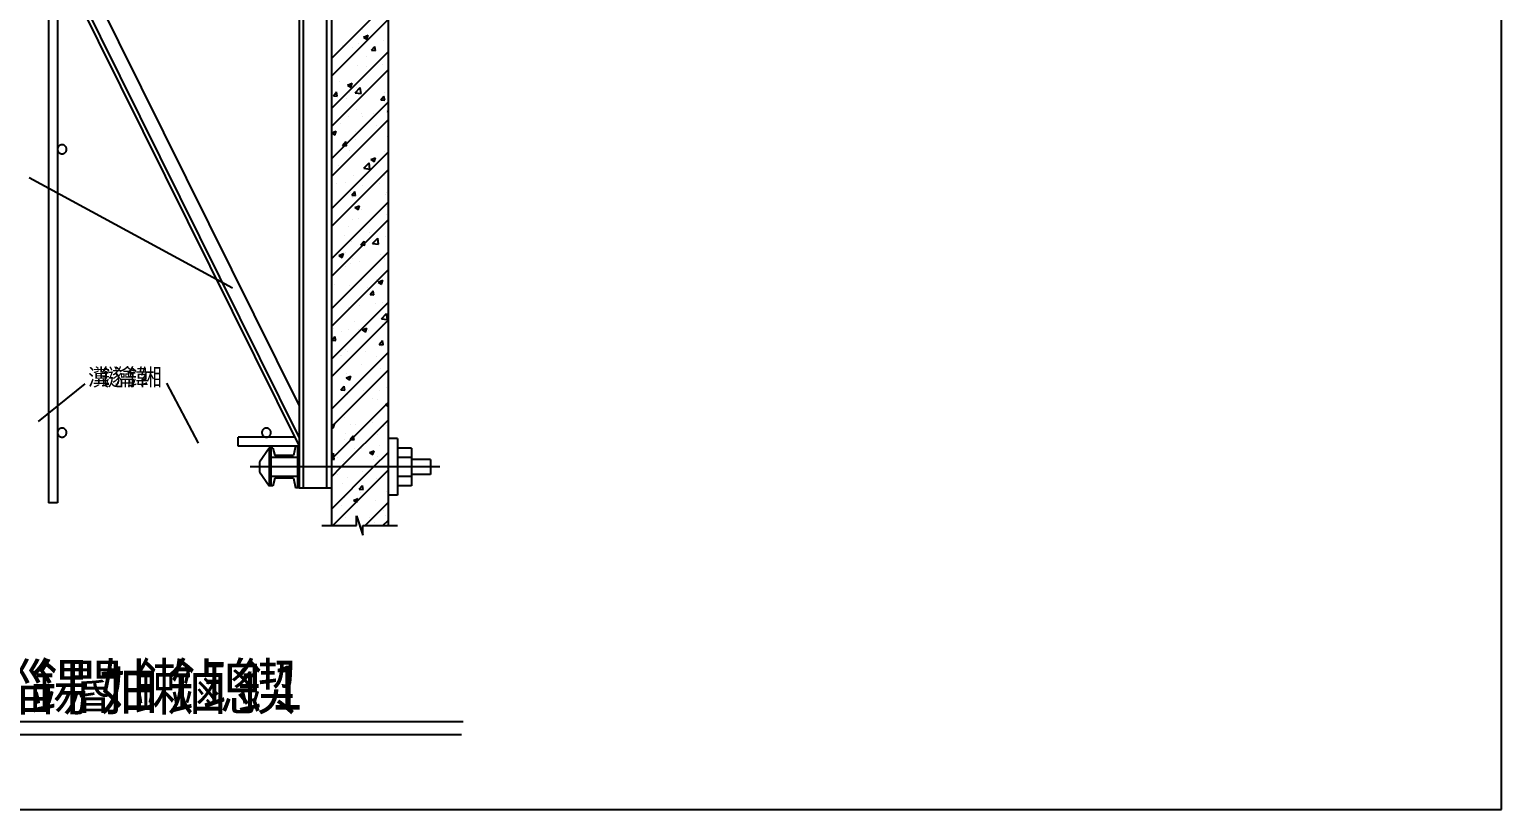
# Model space of a CAD drawing. Header units: metres. Extents: x 0 to 420, y 0 to 297.
# Drawn here: x 160.1 to 420, y 0 to 137.7 of the extents above; entities that cross this region are included whole.
import ezdxf

# ---------------------------------------------------------------- set-up
doc = ezdxf.new("R2010")
doc.units = ezdxf.units.M
doc.layers.add(' ', color=7, linetype='Continuous')

msp = doc.modelspace()

# ---------------------------------------------------------------- linework, layer by layer
at = {"layer": ' '}
for p, q in [((163.51, 291.95), (163.51, 54.14)), ((165.11, 291.95), (165.11, 54.14)), ((165.11, 150.14), (207.77, 64.14)), ((166.47, 148.89), (207.77, 65.64)), ((207.77, 150.14), (207.77, 56.81)), ((208.44, 150.14), (208.44, 56.81)), ((212.61, 150.14), (212.61, 56.81)), ((170.5, 146.39), (207.77, 71.27)), ((213.44, 132.57), (223.44, 142.57)), ((213.44, 129.44), (223.44, 139.44)), ((218.24, 135.29), (218.24, 135.29)), ((218.86, 137.68), (218.86, 137.68)), ((219.14, 136.35), (219.96, 136.67)), ((219.14, 136.35), (219.72, 135.96)), ((219.72, 135.96), (219.96, 136.67)), ((222.7, 135.76), (222.7, 135.76)), ((213.44, 123.73), (223.44, 133.73)), ((213.47, 133.18), (213.47, 133.18)), ((215.33, 134.79), (215.33, 134.79)), ((217.24, 134.49), (217.24, 134.49)), ((219.7, 132.92), (219.7, 132.92)), ((220.54, 134.04), (221.1, 134.71)), ((220.54, 134.04), (221.23, 133.98)), ((221.23, 133.98), (221.1, 134.71)), ((223.31, 133.6), (223.31, 133.6)), ((213.44, 120.6), (223.44, 130.6)), ((216.51, 132.43), (216.51, 132.43)), ((218.09, 131.41), (218.09, 131.41)), ((219.63, 131.16), (219.63, 131.16)), ((222.55, 131.54), (222.55, 131.54)), ((214.92, 128.56), (214.92, 128.56)), ((216.3, 127.89), (217.12, 128.21)), ((216.3, 127.89), (216.88, 127.5)), ((216.88, 127.5), (217.12, 128.21)), ((217.64, 126.53), (218.55, 127.48)), ((217.95, 127.53), (217.95, 127.53)), ((218.68, 126.37), (218.55, 127.48)), ((221.15, 128.3), (221.15, 128.3)), ((213.44, 114.89), (223.44, 124.89)), ((213.79, 126), (214.35, 126.67)), ((213.79, 126), (214.49, 125.94)), ((214.49, 125.94), (214.35, 126.67)), ((216.03, 125.47), (216.03, 125.47)), ((216.56, 126.55), (216.56, 126.55)), ((217.64, 126.53), (218.68, 126.37)), ((219.48, 126.94), (219.48, 126.94)), ((222.16, 125.27), (222.72, 125.94)), ((222.16, 125.27), (222.85, 125.21)), ((222.85, 125.21), (222.72, 125.94)), ((222.83, 126.64), (222.83, 126.64)), ((216.41, 122.34), (216.41, 122.34)), ((217.81, 123.64), (217.81, 123.64)), ((218.82, 122.91), (218.82, 122.91)), ((218.88, 122.33), (218.88, 122.33)), ((220.83, 122.92), (220.83, 122.92)), ((223.27, 123.2), (223.44, 123.26)), ((223.27, 123.2), (223.44, 123.08)), ((213.44, 111.76), (223.44, 121.76)), ((213.46, 119.43), (214.28, 119.75)), ((213.49, 121.95), (213.49, 121.95)), ((214.04, 119.04), (214.28, 119.75)), ((215.11, 121.03), (215.11, 121.03)), ((217.67, 119.76), (217.67, 119.76)), ((221.34, 120.77), (221.34, 120.77)), ((213.46, 119.43), (214.04, 119.04)), ((215.41, 117.23), (215.97, 117.9)), ((215.41, 117.23), (216.1, 117.16)), ((216.1, 117.16), (215.97, 117.9)), ((216.48, 117.66), (216.48, 117.66)), ((217.76, 118.32), (217.76, 118.32)), ((223.28, 118.83), (223.28, 118.83)), ((213.44, 106.05), (223.44, 116.05)), ((216.56, 116.4), (216.56, 116.4)), ((217.53, 115.88), (217.53, 115.88)), ((220.43, 114.74), (221.25, 115.05)), ((220.43, 114.74), (221.01, 114.34)), ((221.01, 114.34), (221.25, 115.05)), ((222.06, 114.69), (222.06, 114.69)), ((222.78, 116.14), (222.78, 116.14)), ((213.44, 102.92), (223.44, 112.92)), ((214.69, 113.72), (214.69, 113.72)), ((217.38, 111.99), (217.38, 111.99)), ((219.19, 113.23), (220.09, 114.18)), ((219.19, 113.23), (220.22, 113.07)), ((220.22, 113.07), (220.09, 114.18)), ((222.8, 111.87), (222.8, 111.87)), ((223.37, 112.81), (223.37, 112.81)), ((195.96, 92.06), (160.12, 111.51)), ((214.28, 110.44), (214.28, 110.44)), ((215.99, 110.7), (215.99, 110.7)), ((218.99, 110.08), (218.99, 110.08)), ((220.51, 110.18), (220.51, 110.18)), ((221.91, 110.47), (221.91, 110.47)), ((213.44, 97.21), (223.44, 107.21)), ((216.74, 108.87), (216.74, 108.87)), ((217.03, 108.45), (217.59, 109.12)), ((217.03, 108.45), (217.72, 108.39)), ((217.24, 108.11), (217.24, 108.11)), ((217.72, 108.39), (217.59, 109.12)), ((217.59, 106.28), (218.41, 106.59)), ((218.17, 105.88), (218.41, 106.59)), ((218.79, 108.14), (218.79, 108.14)), ((222.97, 108.61), (222.97, 108.61)), ((223.23, 108.93), (223.23, 108.93)), ((213.44, 94.09), (223.44, 104.09)), ((215.92, 105.48), (215.92, 105.48)), ((217.1, 104.22), (217.1, 104.22)), ((217.59, 106.28), (218.17, 105.88)), ((218.19, 104.25), (218.19, 104.25)), ((218.84, 105.87), (218.84, 105.87)), ((223.09, 105.05), (223.09, 105.05)), ((223.25, 104.05), (223.25, 104.05)), ((223.26, 106.45), (223.26, 106.45)), ((216.44, 102.89), (216.44, 102.89)), ((220.19, 101.85), (220.19, 101.85)), ((215.77, 101.27), (215.77, 101.27)), ((216.96, 100.34), (216.96, 100.34)), ((218.64, 99.67), (219.21, 100.34)), ((218.64, 99.67), (219.34, 99.61)), ((219.34, 99.61), (219.21, 100.34)), ((220.73, 99.94), (221.64, 100.89)), ((220.73, 99.94), (221.77, 99.78)), ((221.77, 99.78), (221.64, 100.89)), ((222.95, 101.16), (222.95, 101.16)), ((213.44, 88.37), (223.44, 98.37)), ((214.75, 97.82), (215.57, 98.13)), ((214.75, 97.82), (215.33, 97.42)), ((215.33, 97.42), (215.57, 98.13)), ((215.92, 98.29), (215.92, 98.29)), ((216.82, 96.46), (216.82, 96.46)), ((217.12, 97.25), (217.12, 97.25)), ((218.38, 96.72), (218.38, 96.72)), ((222.15, 98.02), (222.15, 98.02)), ((222.76, 97.09), (222.76, 97.09)), ((222.81, 97.28), (222.81, 97.28)), ((213.44, 85.25), (223.44, 95.25)), ((215.96, 95.93), (215.96, 95.93)), ((221.42, 93.62), (221.42, 93.62)), ((213.6, 92.36), (213.6, 92.36)), ((214.05, 92.65), (214.05, 92.65)), ((216.68, 92.57), (216.68, 92.57)), ((218.76, 93.36), (218.76, 93.36)), ((219.83, 92.09), (219.83, 92.09)), ((220.26, 90.9), (220.83, 91.57)), ((220.96, 90.84), (220.83, 91.57)), ((221.71, 93.12), (222.53, 93.43)), ((221.71, 93.12), (222.3, 92.73)), ((222.3, 92.73), (222.53, 93.43)), ((222.67, 93.39), (222.67, 93.39)), ((213.44, 79.53), (223.44, 89.53)), ((216.53, 88.69), (216.53, 88.69)), ((218.35, 89.01), (218.35, 89.01)), ((220.26, 90.9), (220.96, 90.84)), ((221.27, 89.4), (221.27, 89.4)), ((222.52, 89.51), (222.52, 89.51)), ((223.21, 89.28), (223.21, 89.28)), ((213.44, 76.41), (223.44, 86.41)), ((216.41, 88.11), (216.41, 88.11)), ((217.55, 86.13), (217.55, 86.13)), ((222.28, 86.64), (223.19, 87.59)), ((222.28, 86.64), (223.32, 86.48)), ((223.32, 86.48), (223.19, 87.59)), ((213.51, 82.86), (214.08, 83.53)), ((213.79, 84.83), (213.79, 84.83)), ((214.21, 82.79), (214.08, 83.53)), ((215.28, 84.41), (215.28, 84.41)), ((216.39, 84.81), (216.39, 84.81)), ((218.2, 84.8), (218.2, 84.8)), ((218.88, 84.66), (219.69, 84.97)), ((218.88, 84.66), (219.46, 84.27)), ((219.46, 84.27), (219.69, 84.97)), ((220.01, 84.56), (220.01, 84.56)), ((222.38, 85.63), (222.38, 85.63)), ((222.62, 85.38), (222.62, 85.38)), ((213.44, 70.69), (223.44, 80.69)), ((213.51, 82.86), (214.21, 82.79)), ((215.93, 81.15), (215.93, 81.15)), ((216.25, 80.92), (216.25, 80.92)), ((219.55, 80.78), (219.55, 80.78)), ((221.88, 82.12), (222.44, 82.79)), ((221.88, 82.12), (222.58, 82.06)), ((222.24, 81.74), (222.24, 81.74)), ((222.58, 82.06), (222.44, 82.79)), ((222.73, 82.32), (222.73, 82.32)), ((215.13, 80.2), (215.13, 80.2)), ((215.23, 80.2), (215.23, 80.2)), ((218.72, 78.59), (218.72, 78.59)), ((221.46, 79.94), (221.46, 79.94)), ((213.44, 67.57), (223.44, 77.57)), ((216.04, 76.2), (216.85, 76.51)), ((216.04, 76.2), (216.62, 75.81)), ((216.11, 77.04), (216.11, 77.04)), ((216.48, 76.18), (216.48, 76.18)), ((216.62, 75.81), (216.85, 76.51)), ((222.1, 77.86), (222.1, 77.86)), ((161.75, 68.49), (169.96, 75.15)), ((189.96, 64.67), (184.41, 75.25)), ((215.13, 74.08), (215.69, 74.75)), ((215.13, 74.08), (215.83, 74.02)), ((215.83, 74.02), (215.69, 74.75)), ((215.97, 73.15), (215.97, 73.15)), ((216.37, 73.34), (216.37, 73.34)), ((219.19, 73.98), (219.19, 73.98)), ((221.96, 73.98), (221.96, 73.98)), ((223.18, 74.51), (223.18, 74.51)), ((213.44, 61.86), (223.44, 71.86)), ((215.42, 72.67), (215.42, 72.67)), ((220.78, 72.54), (220.78, 72.54)), ((221.65, 72.41), (221.65, 72.41)), ((223, 71.5), (223.44, 71.67)), ((223, 71.5), (223.44, 71.21)), ((213.44, 67.83), (214.02, 68.05)), ((213.44, 67.58), (213.78, 67.35)), ((213.78, 67.35), (214.02, 68.05)), ((215.19, 60.48), (223.44, 68.73)), ((215.82, 69.27), (215.82, 69.27)), ((216.87, 68.05), (216.87, 68.05)), ((217.71, 67.94), (217.71, 67.94)), ((220.63, 68.33), (220.63, 68.33)), ((221.81, 70.09), (221.81, 70.09)), ((223.1, 67.78), (223.1, 67.78)), ((206.98, 65.74), (196.98, 65.74)), ((196.98, 64.14), (196.98, 65.74)), ((215.68, 65.39), (215.68, 65.39)), ((215.89, 66.38), (215.89, 66.38)), ((216.75, 65.3), (217.31, 65.97)), ((216.75, 65.3), (217.45, 65.24)), ((217.45, 65.24), (217.31, 65.97)), ((221.67, 66.21), (221.67, 66.21)), ((222.69, 67.55), (222.69, 67.55)), ((223.44, 65.48), (223.44, 55.48)), ((225.11, 65.48), (223.44, 65.48)), ((225.11, 65.48), (225.11, 55.48)), ((207.77, 64.14), (196.98, 64.14)), ((202.44, 63.81), (200.77, 61.31)), ((202.44, 63.81), (202.44, 57.14)), ((203.11, 63.81), (202.44, 63.81)), ((202.77, 63.81), (202.77, 57.14)), ((203.11, 63.81), (203.44, 62.48)), ((206.77, 62.48), (203.44, 62.48)), ((207.11, 64.14), (206.77, 62.48)), ((207.77, 64.14), (207.11, 64.14)), ((207.44, 64.14), (207.44, 56.81)), ((207.77, 64.14), (207.77, 56.81)), ((213.44, 62.52), (213.83, 62.93)), ((213.96, 61.82), (213.83, 62.93)), ((214.64, 63.34), (214.64, 63.34)), ((217.56, 63.73), (217.56, 63.73)), ((218.69, 63.82), (218.69, 63.82)), ((220.16, 63.04), (220.98, 63.35)), ((220.16, 63.04), (220.74, 62.65)), ((220.74, 62.65), (220.98, 63.35)), ((220.9, 60.48), (223.44, 63.02)), ((221.98, 64.31), (221.98, 64.31)), ((227.61, 63.81), (225.11, 63.81)), ((227.61, 63.81), (227.61, 57.14)), ((232.61, 60.48), (199.11, 60.48)), ((200.77, 61.31), (200.77, 59.64)), ((207.44, 62.14), (202.77, 62.14)), ((213.44, 61.9), (213.96, 61.82)), ((213.44, 58.73), (215.19, 60.48)), ((213.44, 53.02), (220.9, 60.48)), ((213.69, 50.14), (223.44, 59.89)), ((214.6, 62.08), (214.6, 62.08)), ((215.54, 61.5), (215.54, 61.5)), ((217.06, 60.52), (217.06, 60.52)), ((220.82, 61.82), (220.82, 61.82)), ((221.53, 62.32), (221.53, 62.32)), ((223.28, 60.25), (223.28, 60.25)), ((227.61, 62.14), (225.11, 62.14)), ((230.94, 61.81), (227.61, 61.81)), ((230.94, 61.81), (230.94, 59.14)), ((200.77, 59.64), (202.44, 57.14)), ((207.44, 58.81), (202.77, 58.81)), ((203.44, 58.48), (203.11, 57.14)), ((206.77, 58.48), (203.44, 58.48)), ((206.77, 58.48), (207.11, 56.81)), ((214.49, 59.12), (214.49, 59.12)), ((215.4, 57.62), (215.4, 57.62)), ((216.34, 58.57), (216.34, 58.57)), ((218.37, 56.53), (218.93, 57.2)), ((218.91, 59.71), (218.91, 59.71)), ((219.07, 56.47), (218.93, 57.2)), ((221.39, 58.44), (221.39, 58.44)), ((223.14, 59.73), (223.14, 59.73)), ((227.61, 58.81), (225.11, 58.81)), ((230.94, 59.14), (227.61, 59.14)), ((203.11, 57.14), (202.44, 57.14)), ((207.77, 56.81), (207.11, 56.81)), ((207.77, 56.81), (213.44, 56.81)), ((215.84, 55.1), (215.84, 55.1)), ((217.32, 54.58), (218.14, 54.89)), ((217.32, 54.58), (217.9, 54.19)), ((217.9, 54.19), (218.14, 54.89)), ((218.37, 56.53), (219.07, 56.47)), ((218.5, 55.89), (218.5, 55.89)), ((223.21, 56.07), (223.21, 56.07)), ((225.11, 55.48), (223.44, 55.48)), ((227.61, 57.14), (225.11, 57.14)), ((165.11, 54.14), (163.51, 54.14)), ((215.26, 53.74), (215.26, 53.74)), ((219.4, 50.14), (223.44, 54.18)), ((221.25, 54.56), (221.25, 54.56)), ((222.66, 52.77), (222.66, 52.77)), ((215.86, 51.6), (215.86, 51.6)), ((218.68, 49.42), (219, 49.74)), ((220.14, 51.47), (220.14, 51.47)), ((221.1, 50.67), (221.1, 50.67)), ((222.53, 50.14), (223.44, 51.05)), ((223.06, 51.86), (223.06, 51.86))]:
    msp.add_line(p, q, dxfattribs=at)
for points in [[(166.71, 116.54), (166.7, 116.62), (166.69, 116.7), (166.67, 116.78), (166.64, 116.85), (166.61, 116.92), (166.57, 116.99), (166.52, 117.05), (166.47, 117.11), (166.41, 117.16), (166.35, 117.21), (166.28, 117.25), (166.21, 117.28), (166.14, 117.31), (166.06, 117.33), (165.98, 117.34), (165.91, 117.34), (165.83, 117.34), (165.75, 117.33), (165.67, 117.31), (165.6, 117.28), (165.53, 117.25), (165.46, 117.21), (165.4, 117.16), (165.34, 117.11), (165.29, 117.05), (165.24, 116.99), (165.2, 116.92), (165.17, 116.85), (165.14, 116.78), (165.12, 116.7), (165.11, 116.62), (165.11, 116.54), (165.11, 116.47), (165.12, 116.39), (165.14, 116.31), (165.17, 116.24), (165.2, 116.17), (165.24, 116.1), (165.29, 116.04), (165.34, 115.98), (165.4, 115.93), (165.46, 115.88), (165.53, 115.84), (165.6, 115.8), (165.67, 115.78), (165.75, 115.76), (165.83, 115.75), (165.91, 115.74), (165.98, 115.75), (166.06, 115.76), (166.14, 115.78), (166.21, 115.8), (166.28, 115.84), (166.35, 115.88), (166.41, 115.93), (166.47, 115.98), (166.52, 116.04), (166.57, 116.1), (166.61, 116.17), (166.64, 116.24), (166.67, 116.31), (166.69, 116.39), (166.7, 116.47), (166.71, 116.54)], [(166.71, 66.54), (166.7, 66.62), (166.69, 66.7), (166.67, 66.78), (166.64, 66.85), (166.61, 66.92), (166.57, 66.99), (166.52, 67.05), (166.47, 67.11), (166.41, 67.16), (166.35, 67.21), (166.28, 67.25), (166.21, 67.28), (166.14, 67.31), (166.06, 67.33), (165.98, 67.34), (165.91, 67.34), (165.83, 67.34), (165.75, 67.33), (165.67, 67.31), (165.6, 67.28), (165.53, 67.25), (165.46, 67.21), (165.4, 67.16), (165.34, 67.11), (165.29, 67.05), (165.24, 66.99), (165.2, 66.92), (165.17, 66.85), (165.14, 66.78), (165.12, 66.7), (165.11, 66.62), (165.11, 66.54), (165.11, 66.47), (165.12, 66.39), (165.14, 66.31), (165.17, 66.24), (165.2, 66.17), (165.24, 66.1), (165.29, 66.04), (165.34, 65.98), (165.4, 65.93), (165.46, 65.88), (165.53, 65.84), (165.6, 65.8), (165.67, 65.78), (165.75, 65.76), (165.83, 65.75), (165.91, 65.74), (165.98, 65.75), (166.06, 65.76), (166.14, 65.78), (166.21, 65.8), (166.28, 65.84), (166.35, 65.88), (166.41, 65.93), (166.47, 65.98), (166.52, 66.04), (166.57, 66.1), (166.61, 66.17), (166.64, 66.24), (166.67, 66.31), (166.69, 66.39), (166.7, 66.47), (166.71, 66.54)], [(202.78, 66.54), (202.77, 66.62), (202.76, 66.7), (202.74, 66.78), (202.72, 66.85), (202.68, 66.92), (202.64, 66.99), (202.6, 67.05), (202.54, 67.11), (202.49, 67.16), (202.42, 67.21), (202.36, 67.25), (202.28, 67.28), (202.21, 67.31), (202.13, 67.33), (202.06, 67.34), (201.98, 67.34), (201.9, 67.34), (201.82, 67.33), (201.75, 67.31), (201.67, 67.28), (201.6, 67.25), (201.53, 67.21), (201.47, 67.16), (201.41, 67.11), (201.36, 67.05), (201.31, 66.99), (201.27, 66.92), (201.24, 66.85), (201.21, 66.78), (201.19, 66.7), (201.18, 66.62), (201.18, 66.54), (201.18, 66.47), (201.19, 66.39), (201.21, 66.31), (201.24, 66.24), (201.27, 66.17), (201.31, 66.1), (201.36, 66.04), (201.41, 65.98), (201.47, 65.93), (201.53, 65.88), (201.6, 65.84), (201.67, 65.8), (201.75, 65.78), (201.82, 65.76), (201.9, 65.75), (201.98, 65.74), (202.06, 65.75), (202.13, 65.76), (202.21, 65.78), (202.28, 65.8), (202.36, 65.84), (202.42, 65.88), (202.49, 65.93), (202.54, 65.98), (202.6, 66.04), (202.64, 66.1), (202.68, 66.17), (202.72, 66.24), (202.74, 66.31), (202.76, 66.39), (202.77, 66.47), (202.78, 66.54)]]:
    msp.add_lwpolyline(points, dxfattribs=at)
for p, q in [((420, 0), (420, 297)), ((213.44, 152.06), (213.44, 50.14)), ((223.44, 147.73), (223.44, 50.14)), ((211.77, 50.14), (217.88, 50.14)), ((217.88, 51.83), (219, 48.46)), ((217.88, 50.14), (217.88, 51.83)), ((219, 48.46), (219, 50.14)), ((219, 50.14), (225.11, 50.14)), ((134.75, 13.23), (236.44, 13.23)), ((134.9, 15.54), (236.69, 15.56)), ((0, 0), (420, 0))]:
    msp.add_line(p, q)

# ---------------------------------------------------------------- texts
for s, p in [('瀵', (170.49, 74.83)), ('鐩', (172.78, 74.83)), ('瀹', (175.06, 74.83)), ('鍏', (177.34, 74.83)), ('缃', (179.62, 74.83))]:
    msp.add_text(s, height=3, dxfattribs=at).set_placement(p)
for s, p in [('鏋', (148.12, 17.65)), ('缁', (154.2, 17.65)), ('鍚', (160.29, 17.65)), ('閽', (166.38, 17.65)), ('妯', (172.46, 17.65)), ('鏉', (178.55, 17.65)), ('鏀', (184.64, 17.65)), ('璁', (190.72, 17.65)), ('鍥', (196.81, 17.65)), ('1', (202.9, 17.65))]:
    msp.add_text(s, height=8).set_placement(p)

doc.saveas('drawing.dxf')
